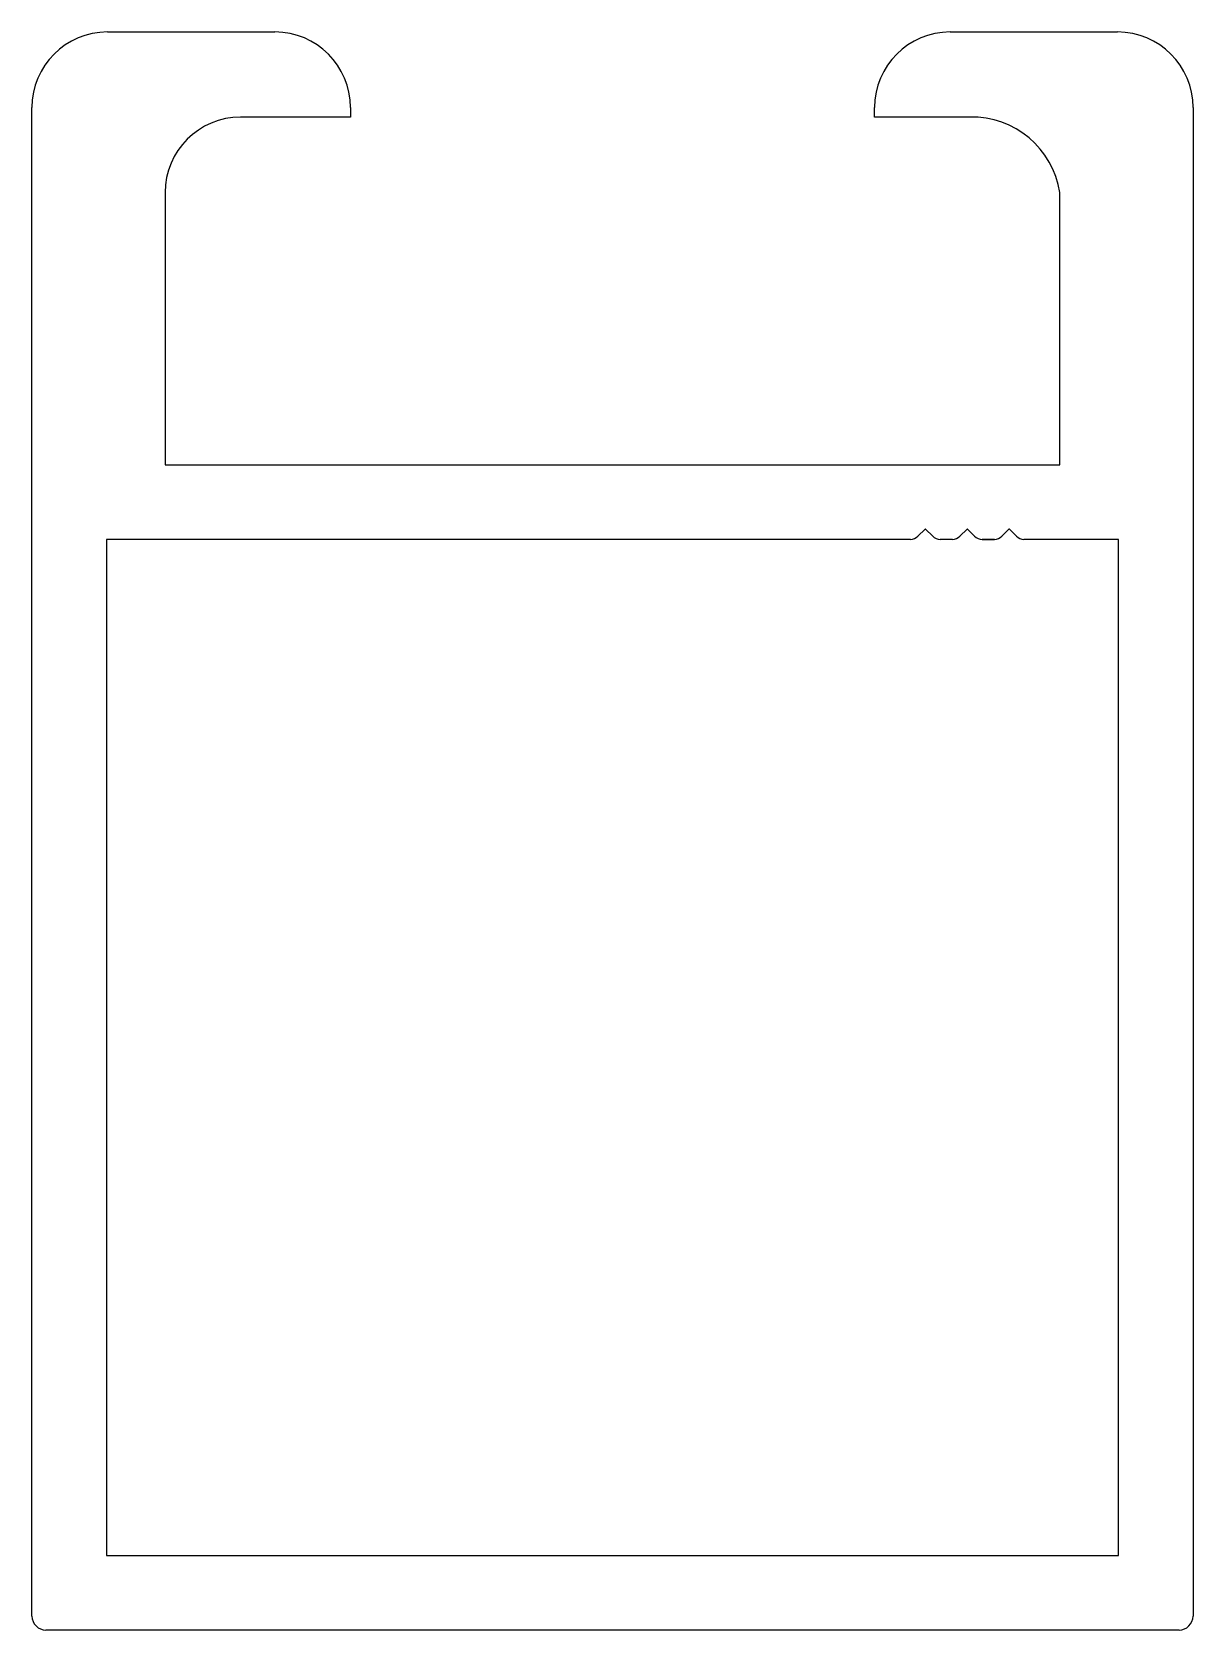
# Model space of a CAD drawing. Extents: x -13.9 to 13.8, y 1.7 to 39.8.
import ezdxf

# ---------------------------------------------------------------- set-up
doc = ezdxf.new("R2010")
doc.units = 0
doc.layers.get('0').update_dxf_attribs({"linetype": 'CONTINUOUS'})
doc.layers.add('1', color=7, linetype='CONTINUOUS')

msp = doc.modelspace()

# ---------------------------------------------------------------- linework, layer by layer
at = {"color": 7}
for p, q in [((-12.07, 39.803), (-8.075, 39.803)), ((8.025, 39.803), (12.019, 39.803)), ((-13.87, 2.033), (-13.87, 38.002)), ((-6.275, 37.773), (-8.895, 37.773)), ((-6.275, 38.003), (-6.275, 37.773)), ((6.225, 37.773), (6.225, 38.003)), ((8.495, 37.773), (6.225, 37.773)), ((13.82, 38.002), (13.82, 2.033)), ((-10.695, 35.973), (-10.695, 29.484)), ((10.645, 29.484), (10.645, 35.973)), ((-10.695, 29.484), (10.645, 29.484)), ((13.489, 1.703), (-13.54, 1.703))]:
    msp.add_line(p, q, dxfattribs=at)
for centre, radius, start, end in [((-12.07, 38.002), 1.801, 90, 180), ((-8.075, 38.003), 1.8, 360, 90), ((8.025, 38.003), 1.8, 90, 180), ((12.019, 38.002), 1.801, 0, 90), ((-8.895, 35.973), 1.8, 90, 180), ((8.542, 35.646), 2.128, 8.8473, 91.2799), ((-13.54, 2.033), 0.33, 180, 270), ((13.489, 2.033), 0.33, 270, 360)]:
    msp.add_arc(centre, radius, start, end, dxfattribs=at)
at = {"layer": '1', "color": 7, "linetype": 'CONTINUOUS'}
for p, q in [((7.429, 27.951), (7.258, 27.78)), ((7.611, 27.78), (7.44, 27.951)), ((8.429, 27.951), (8.258, 27.78)), ((8.611, 27.78), (8.44, 27.951)), ((9.429, 27.951), (9.258, 27.78)), ((9.611, 27.78), (9.44, 27.951)), ((7.081, 27.706), (-12.092, 27.706)), ((-12.092, 27.706), (-12.092, 3.481)), ((8.081, 27.706), (7.788, 27.706)), ((9.081, 27.706), (8.788, 27.706)), ((8.788, 27.706), (9.081, 27.706)), ((9.081, 27.706), (8.788, 27.706)), ((8.788, 27.706), (9.081, 27.706)), ((9.081, 27.706), (8.788, 27.706)), ((12.042, 27.706), (9.788, 27.706)), ((9.788, 27.706), (9.788, 27.706)), ((12.042, 27.706), (9.788, 27.706)), ((12.042, 3.481), (12.042, 27.706)), ((-12.092, 3.481), (12.042, 3.481))]:
    msp.add_line(p, q, dxfattribs=at)
for centre, radius, start, end in [((7.435, 27.945), 0.008, 45, 135), ((8.435, 27.945), 0.008, 45, 135), ((9.434, 27.945), 0.008, 45, 135), ((7.081, 27.956), 0.25, 270, 315), ((7.788, 27.956), 0.25, 225, 270), ((8.081, 27.956), 0.25, 270, 315), ((8.788, 27.956), 0.25, 225, 270), ((9.081, 27.956), 0.25, 270, 315), ((9.788, 27.956), 0.25, 225, 270)]:
    msp.add_arc(centre, radius, start, end, dxfattribs=at)

doc.saveas('drawing.dxf')
